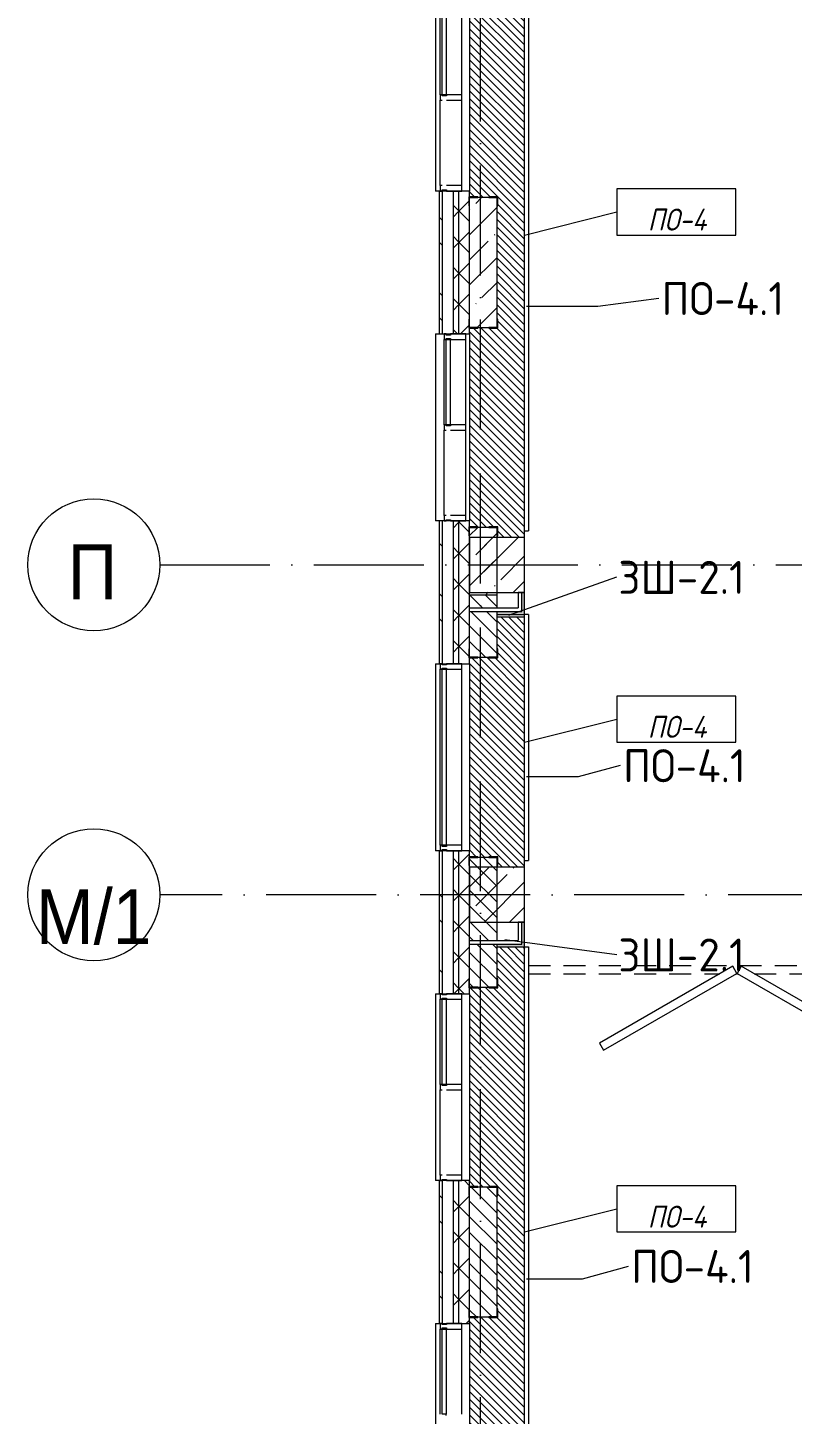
# Model space of a CAD drawing. Header units: millimetres. Extents: x -6467 to 106027, y -7090 to 195095.
# Drawn here: x -6467 to 483, y 18756 to 31366 of the extents above; entities that cross this region are included whole.
import ezdxf

# ---------------------------------------------------------------- set-up
doc = ezdxf.new("R2010")
doc.units = ezdxf.units.MM
doc.linetypes.add('200_ШТРИХ__ш1_п0_6_', pattern=[320, 200, -120])
doc.linetypes.add('50_200_ШТРИХ_1Т_ш5_п1_п1_', pattern=[1400, 1000, -200, 0, -200])
for name, color, linetype, lineweight in [('A-DOOR-2', 7, 'Continuous', 5), ('A-DOOR-3', 7, '200_ШТРИХ__ш1_п0_6_', 5), ('A-DOOR-FRAM', 7, 'Continuous', 9), ('A-FLOR', 7, 'Continuous', 9), ('A-FLOR-IDEN', 7, 'Continuous', 9), ('A-GLAZ', 7, 'Continuous', 5), ('A-GLAZ-CWMG', 7, 'Continuous', 9), ('A-GLAZ-CWMG-1', 7, 'Continuous', 20), ('A-WALL', 7, 'Continuous', 5), ('A-WALL-FNSH-1', 7, 'Continuous', 5), ('A-WALL-IDEN', 7, 'Continuous', 9), ('I-WALL', 7, 'Continuous', 5), ('S-COLS-1', 7, 'Continuous', 5)]:
    doc.layers.add(name, color=color, linetype=linetype, lineweight=lineweight)
for name, color, linetype, lineweight, true_color in [('A-FLOR-PATT-1', 7, 'Continuous', 5, 0xd61c12), ('A-GENM-1', 7, 'Continuous', 9, 0xaaaaaa), ('A-GENM-2', 7, 'Continuous', 20, 0xaaaaaa), ('A-WALL-1', 7, 'Continuous', 5, 0x77b143), ('A-WALL-3', 7, 'Continuous', 5, 0x787878), ('Оси-1', 7, 'Continuous', 20, 0xaaaaaa), ('Оси-2', 7, 'Continuous', 9, 0xaaaaaa), ('Оси-3', 7, '50_200_ШТРИХ_1Т_ш5_п1_п1_', 9, 0xaaaaaa)]:
    doc.layers.add(name, color=color, linetype=linetype, lineweight=lineweight, true_color=true_color)
doc.styles.add('Arial', font='arial.ttf', dxfattribs={"width": 0.9, "height": 500})
doc.styles.add('GOST Common', font='', dxfattribs={"height": 300})
doc.styles.add('GOST Common_I', font='', dxfattribs={"width": 0.9, "height": 200})
doc.styles.get('GOST Common').set_extended_font_data('GOST Common')
doc.styles.get('GOST Common_I').set_extended_font_data('GOST Common', italic=True)
pattern_1 = [(45, (0, 0), (-228.0985, 228.0985), []), (45, (228.1, 0), (-228.0985, 228.0985), [403.225, -80.645, 6.706, -73.939])]
pattern_2 = [(45, (0, 0), (-141.42136, 141.42136), []), (135, (0, 0), (-141.42136, -141.42136), [])]

# ---------------------------------------------------------------- blocks, each defined once
blk = doc.blocks.new('Прямоугольный импост - Импост структурный с накладкой - 180мм-22437098-АИ_План этажа Радиаторы_2')
at = {"layer": 'A-GLAZ-CWMG-1'}
for p, q in [((-50, 0), (-50, 17)), ((-50, 17), (0, 17)), ((-40, 0), (-50, 0)), ((-40, -40), (-40, 0)), ((0, 0), (-10, 0)), ((-10, 0), (-10, -40)), ((0, 17), (0, 0)), ((-50, -180), (-50, -40)), ((-50, -40), (-40, -40)), ((-10, -40), (0, -40)), ((0, -40), (0, -180)), ((0, -180), (-50, -180))]:
    blk.add_line(p, q, dxfattribs=at)
blk = doc.blocks.new('Прямоугольный импост - Импост структурный с накладкой - 180мм-22437099-АИ_План этажа Радиаторы_2')
at = {"layer": 'A-GLAZ-CWMG-1'}
for p, q in [((0, 17), (-50, 17)), ((-50, 17), (-50, 0)), ((-50, 0), (-40, 0)), ((-40, 0), (-40, -40)), ((-10, -40), (-10, 0)), ((-10, 0), (0, 0)), ((0, 0), (0, 17)), ((-40, -40), (-50, -40)), ((-50, -40), (-50, -180)), ((0, -40), (-10, -40)), ((0, -180), (0, -40)), ((-50, -180), (0, -180))]:
    blk.add_line(p, q, dxfattribs=at)
blk = doc.blocks.new('Прямоугольный импост - Импост структурный с накладкой - 180мм-V235-АИ_План этажа Радиаторы_2')
at = {"layer": 'A-GLAZ-CWMG'}
for p, q in [((-2717, 56231), (-2717, 57831)), ((-2700, 57831), (-2660, 57831)), ((-2700, 56231), (-2700, 57831)), ((-2660, 56231), (-2660, 57831)), ((-2520, 56231), (-2520, 57831)), ((-2660, 56231), (-2700, 56231))]:
    blk.add_line(p, q, dxfattribs=at)
blk = doc.blocks.new('Прямоугольный импост - Импост структурный с накладкой - 180мм-22437111-АИ_План этажа Радиаторы_2')
at = {"layer": 'A-GLAZ-CWMG-1'}
for p, q in [((-50, 0), (-50, 17)), ((-50, 17), (0, 17)), ((0, 0), (-10, 0)), ((-10, 0), (-10, -40)), ((0, 17), (0, 0)), ((-50, -180), (-50, -40)), ((-10, -40), (0, -40)), ((0, -40), (0, -180)), ((0, -180), (-50, -180))]:
    blk.add_line(p, q, dxfattribs=at)
blk = doc.blocks.new('Прямоугольный импост - Импост структурный с накладкой - 180мм-22071093-АИ_План этажа Радиаторы_2')
at = {"layer": 'A-GLAZ-CWMG'}
for p, q in [((23480, 63231), (23480, 64006)), ((23497, 64006), (23537, 64006)), ((23497, 63231), (23497, 64006)), ((23537, 63231), (23537, 64006)), ((23677, 63231), (23677, 64006)), ((23537, 63231), (23497, 63231))]:
    blk.add_line(p, q, dxfattribs=at)
blk = doc.blocks.new('Прямоугольный импост - Импост структурный с накладкой - 180мм-V232-АИ_План этажа Радиаторы_2')
at = {"layer": 'A-GLAZ-CWMG'}
for p, q in [((6637, 55111), (5862, 55111)), ((6637, 54914), (5862, 54914))]:
    blk.add_line(p, q, dxfattribs=at)
blk = doc.blocks.new('Прямоугольный импост - Импост структурный с накладкой - 180мм-V237-АИ_План этажа Радиаторы_2')
at = {"layer": 'A-GLAZ-CWMG-1'}
for p, q in [((-25, 0), (-25, 17)), ((-25, 17), (25, 17)), ((-15, 0), (-25, 0)), ((-15, -40), (-15, 0)), ((25, 17), (25, 0)), ((-25, -180), (-25, -40)), ((-25, -40), (-15, -40)), ((25, -40), (25, -180)), ((25, -180), (-25, -180))]:
    blk.add_line(p, q, dxfattribs=at)
blk = doc.blocks.new('Прямоугольный импост - Импост структурный с накладкой - 180мм-22437157-АИ_План этажа Радиаторы_2')
at = {"layer": 'A-GLAZ-CWMG-1'}
for p, q in [((0, 17), (-50, 17)), ((-50, 17), (-50, 0)), ((-50, 0), (-40, 0)), ((-40, 0), (-40, -40)), ((-10, -40), (-10, 0)), ((-10, 0), (0, 0)), ((0, 0), (0, 17)), ((-40, -40), (-50, -40)), ((-50, -40), (-50, -180)), ((0, -40), (-10, -40)), ((0, -180), (0, -40)), ((-50, -180), (0, -180))]:
    blk.add_line(p, q, dxfattribs=at)
blk = doc.blocks.new('Фахверк _газобетон торцы_257 - Фахверк _газобетон торцы_-25571880-АИ_План этажа Радиаторы_2')
at = {"layer": 'A-GENM-2'}
for p, q in [((89406, 11135), (89325, 11135)), ((89325, 11135), (89325, 11129)), ((89325, 11129), (89400, 11129)), ((89400, 11129), (89400, 11054)), ((89406, 11054), (89406, 11135)), ((89400, 11054), (89406, 11054)), ((89400, 10879), (89325, 10879)), ((89325, 10879), (89325, 10873)), ((89325, 10873), (89406, 10873)), ((89400, 10954), (89400, 10879)), ((89406, 10954), (89400, 10954)), ((89406, 10873), (89406, 10954))]:
    blk.add_line(p, q, dxfattribs=at)
blk = doc.blocks.new('Фахверк _газобетон торцы_258 - Фахверк _газобетон торцы_-25571900-АИ_План этажа Радиаторы_2')
at = {"layer": 'A-GENM-2'}
for p, q in [((89406, 11135), (89325, 11135)), ((89325, 11135), (89325, 11129)), ((89325, 11129), (89400, 11129)), ((89400, 11129), (89400, 11054)), ((89406, 11054), (89406, 11135)), ((89400, 11054), (89406, 11054)), ((89400, 10879), (89325, 10879)), ((89325, 10879), (89325, 10873)), ((89325, 10873), (89406, 10873)), ((89400, 10954), (89400, 10879)), ((89406, 10954), (89400, 10954)), ((89406, 10873), (89406, 10954))]:
    blk.add_line(p, q, dxfattribs=at)
blk = doc.blocks.new('Фахверк _газобетон торцы_259 - Фахверк _газобетон торцы_-25571920-АИ_План этажа Радиаторы_2')
at = {"layer": 'A-GENM-2'}
for p, q in [((89406, 11135), (89325, 11135)), ((89325, 11135), (89325, 11129)), ((89325, 11129), (89400, 11129)), ((89400, 11129), (89400, 11054)), ((89406, 11054), (89406, 11135)), ((89400, 11054), (89406, 11054)), ((89400, 10879), (89325, 10879)), ((89325, 10879), (89325, 10873)), ((89325, 10873), (89406, 10873)), ((89400, 10954), (89400, 10879)), ((89406, 10954), (89400, 10954)), ((89406, 10873), (89406, 10954))]:
    blk.add_line(p, q, dxfattribs=at)
blk = doc.blocks.new('Фахверк _газобетон торцы_260 - Фахверк _газобетон торцы_-25571940-АИ_План этажа Радиаторы_2')
at = {"layer": 'A-GENM-2'}
for p, q in [((89406, 11135), (89325, 11135)), ((89325, 11135), (89325, 11129)), ((89325, 11129), (89400, 11129)), ((89400, 11129), (89400, 11054)), ((89406, 11054), (89406, 11135)), ((89400, 11054), (89406, 11054)), ((89400, 10879), (89325, 10879)), ((89325, 10879), (89325, 10873)), ((89325, 10873), (89406, 10873)), ((89400, 10954), (89400, 10879)), ((89406, 10954), (89400, 10954)), ((89406, 10873), (89406, 10954))]:
    blk.add_line(p, q, dxfattribs=at)
blk = doc.blocks.new('Фахверк _газобетон торцы_262 - Фахверк _газобетон торцы_-25571980-АИ_План этажа Радиаторы_2')
at = {"layer": 'A-GENM-2'}
for p, q in [((89406, 11135), (89325, 11135)), ((89325, 11135), (89325, 11129)), ((89325, 11129), (89400, 11129)), ((89400, 11129), (89400, 11054)), ((89406, 11054), (89406, 11135)), ((89400, 11054), (89406, 11054)), ((89400, 10879), (89325, 10879)), ((89325, 10879), (89325, 10873)), ((89325, 10873), (89406, 10873)), ((89400, 10954), (89400, 10879)), ((89406, 10954), (89400, 10954)), ((89406, 10873), (89406, 10954))]:
    blk.add_line(p, q, dxfattribs=at)
blk = doc.blocks.new('Фахверк _газобетон торцы_407 - Фахверк _газобетон торцы_-25576232-АИ_План этажа Радиаторы_2')
at = {"layer": 'A-GENM-2'}
for p, q in [((89406, 11135), (89325, 11135)), ((89325, 11135), (89325, 11129)), ((89325, 11129), (89400, 11129)), ((89400, 11129), (89400, 11054)), ((89406, 11054), (89406, 11135)), ((89400, 11054), (89406, 11054)), ((89400, 10879), (89325, 10879)), ((89325, 10879), (89325, 10873)), ((89325, 10873), (89406, 10873)), ((89400, 10954), (89400, 10879)), ((89406, 10954), (89400, 10954)), ((89406, 10873), (89406, 10954))]:
    blk.add_line(p, q, dxfattribs=at)
blk = doc.blocks.new('Фахверк _газобетон торцы_409 - Фахверк _газобетон торцы_-25576278-АИ_План этажа Радиаторы_2')
at = {"layer": 'A-GENM-2'}
for p, q in [((89406, 11135), (89325, 11135)), ((89325, 11135), (89325, 11129)), ((89325, 11129), (89400, 11129)), ((89400, 11129), (89400, 11054)), ((89406, 11054), (89406, 11135)), ((89400, 11054), (89406, 11054)), ((89400, 10879), (89325, 10879)), ((89325, 10879), (89325, 10873)), ((89325, 10873), (89406, 10873)), ((89400, 10954), (89400, 10879)), ((89406, 10954), (89400, 10954)), ((89406, 10873), (89406, 10954))]:
    blk.add_line(p, q, dxfattribs=at)
blk = doc.blocks.new('Фахверк _газобетон торцы_410 - Фахверк _газобетон торцы_-25576298-АИ_План этажа Радиаторы_2')
at = {"layer": 'A-GENM-2'}
for p, q in [((89406, 11135), (89325, 11135)), ((89325, 11135), (89325, 11129)), ((89325, 11129), (89400, 11129)), ((89400, 11129), (89400, 11054)), ((89406, 11054), (89406, 11135)), ((89400, 11054), (89406, 11054)), ((89400, 10879), (89325, 10879)), ((89325, 10879), (89325, 10873)), ((89325, 10873), (89406, 10873)), ((89400, 10954), (89400, 10879)), ((89406, 10954), (89400, 10954)), ((89406, 10873), (89406, 10954))]:
    blk.add_line(p, q, dxfattribs=at)
blk = doc.blocks.new('Отлив_СКБ - Отлив витража-V395-АИ_План этажа Радиаторы_2')
at = {"layer": 'A-GLAZ'}
for p, q in [((0, 67), (0, 100)), ((1700, 100), (0, 100)), ((0, 2), (10, 2)), ((865, 2), (875, 2)), ((1650, 2), (1660, 2)), ((1690, 2), (1700, 2)), ((1700, 100), (1700, 67))]:
    blk.add_line(p, q, dxfattribs=at)
blk = doc.blocks.new('Отлив_СКБ - Отлив витража-V401-АИ_План этажа Радиаторы_2')
at = {"layer": 'A-GLAZ'}
for p, q in [((0, 67), (0, 100)), ((1700, 100), (0, 100)), ((0, 2), (10, 2)), ((865, 2), (875, 2)), ((1650, 2), (1660, 2)), ((1690, 2), (1700, 2)), ((1700, 100), (1700, 67)), ((10, 0), (0, 0)), ((875, 0), (865, 0)), ((1660, 0), (1650, 0)), ((1700, 0), (1690, 0))]:
    blk.add_line(p, q, dxfattribs=at)
blk = doc.blocks.new('Отлив_СКБ - Отлив витража-V396-АИ_План этажа Радиаторы_2')
at = {"layer": 'A-GLAZ'}
for p, q in [((0, 67), (0, 100)), ((1700, 100), (0, 100)), ((0, 2), (10, 2)), ((40, 2), (50, 2)), ((1650, 2), (1660, 2)), ((1690, 2), (1700, 2)), ((1700, 100), (1700, 67))]:
    blk.add_line(p, q, dxfattribs=at)
blk = doc.blocks.new('DOR__перегородка__Прямоугольная - Вн_ДПГ_6900х3600h-V429-АИ_План этажа Радиаторы_2')
at = {"layer": 'A-DOOR-3'}
for p, q in [((5, 0), (6900, 0)), ((5, -75), (1744, -75)), ((1894, -75), (1907, -75)), ((2057, -75), (4244, -75)), ((4394, -75), (4405, -75)), ((4555, -75), (6743, -75)), ((6525, -201), (6525, -75)), ((6600, -158), (6600, -75)), ((6675, -114), (6675, -75)), ((6825, -1474), (6825, -114)), ((6893, -75), (6900, -75)), ((6600, -1474), (6600, -244)), ((6675, -1474), (6675, -201)), ((6750, -1474), (6750, -158)), ((6900, -1412), (6900, -182)), ((6525, -1474), (6525, -288)), ((6525, -1474), (6900, -1474))]:
    blk.add_line(p, q, dxfattribs=at)
at = {"layer": 'A-DOOR-FRAM'}
for p, q in [((1863, -7), (650, -707)), ((688, -772), (1900, -72)), ((1900, -72), (1863, -7)), ((1938, -7), (1901, -72)), ((1901, -72), (3113, -772)), ((3151, -707), (1938, -7)), ((4362, -7), (3150, -707)), ((3187, -772), (4400, -72)), ((4400, -72), (4362, -7)), ((4437, -7), (4399, -72)), ((4399, -72), (5612, -772)), ((5649, -707), (4437, -7)), ((6861, -7), (5649, -707)), ((5687, -772), (6899, -72)), ((6899, -72), (6861, -7)), ((650, -707), (688, -772)), ((3113, -772), (3151, -707)), ((3150, -707), (3187, -772)), ((5612, -772), (5649, -707)), ((5649, -707), (5687, -772))]:
    blk.add_line(p, q, dxfattribs=at)
blk = doc.blocks.new('Ось сетки - Круг_Ø6_00__ISO-2_5_0_9K_-17386508-АИ_План этажа Радиаторы_2')
at = {"layer": 'Оси-1'}
blk.add_circle((0, 0), 3, dxfattribs=at)
blk = doc.blocks.new('AAR_СКБ_Марка_Перекрытия_1 мм - Марка пола-27961726-АИ_План этажа Радиаторы_2')
at = {"layer": 'A-FLOR-IDEN'}
for p, q in [((2.723, 2.101), (-2.69, 2.101)), ((-2.69, 2.101), (-2.69, 0)), ((2.723, 0), (2.723, 2.101)), ((-2.69, 0), (2.723, 0))]:
    blk.add_line(p, q, dxfattribs=at)

msp = doc.modelspace()

# ---------------------------------------------------------------- hatches: boundary and pattern name
at = {"layer": 'A-FLOR-PATT-1'}
h = msp.add_hatch(dxfattribs=at)
h.set_pattern_fill('FP_262', color=256, style=0, pattern_type=2)
h.set_pattern_definition([(315, (-2200, 29481.04), (35.3553, 35.3553), [])])
h.paths.add_polyline_path([(-2194, 26731), (-1950, 26731), (-1950, 32231), (-2200, 32231), (-2200, 31716), (-2194, 31716), (-2194, 31635), (-2275, 31635), (-2275, 31641), (-2375, 31641), (-2375, 31635), (-2450, 31635), (-2449, 29827), (-2375, 29827), (-2375, 29821), (-2275, 29821), (-2275, 29827), (-2194, 29827), (-2194, 29746), (-2200, 29746), (-2200, 28716), (-2194, 28716), (-2194, 28635), (-2275, 28635), (-2275, 28641), (-2375, 28641), (-2375, 28635), (-2450, 28635), (-2450, 26827), (-2375, 26827), (-2375, 26821), (-2275, 26821), (-2275, 26827), (-2194, 26827), (-2194, 26746), (-2200, 26746), (-2200, 26731)])
h = msp.add_hatch(dxfattribs=at)
h.set_pattern_fill('FP_263', color=256, style=0, pattern_type=2)
h.set_pattern_definition([(315, (-2200, 24981.04), (35.3553, 35.3553), [])])
h.paths.add_polyline_path([(-2200, 23731), (-1950, 23731), (-1950, 26005), (-2200, 26005), (-2200, 25716), (-2194, 25716), (-2194, 25635), (-2275, 25635), (-2275, 25641), (-2375, 25641), (-2375, 25635), (-2450, 25635), (-2449, 23827), (-2375, 23827), (-2375, 23821), (-2275, 23821), (-2275, 23827), (-2194, 23827), (-2194, 23746), (-2200, 23746)])
h = msp.add_hatch(dxfattribs=at)
h.set_pattern_fill('FP_264', color=256, style=0, pattern_type=2)
h.set_pattern_definition([(315, (-2200, 20481.04), (35.3553, 35.3553), [])])
h.paths.add_polyline_path([(-2275, 17821), (-2275, 17827), (-2200, 17827), (-2200, 17897), (-1950, 17897), (-1950, 23006), (-2200, 23006), (-2200, 22716), (-2194, 22716), (-2194, 22635), (-2275, 22635), (-2275, 22641), (-2375, 22641), (-2375, 22635), (-2450, 22635), (-2449, 20827), (-2375, 20827), (-2375, 20821), (-2275, 20821), (-2275, 20827), (-2194, 20827), (-2194, 20746), (-2200, 20746), (-2200, 19716), (-2194, 19716), (-2194, 19635), (-2275, 19635), (-2275, 19641), (-2375, 19641), (-2375, 19635), (-2450, 19635), (-2450, 17827), (-2375, 17827), (-2375, 17821)])
at = {"layer": 'A-WALL'}
h = msp.add_hatch(dxfattribs=at)
h.set_pattern_fill('FP_125', color=256, style=0, pattern_type=2)
h.set_pattern_definition(pattern_2)
h.paths.add_polyline_path([(-2600, -2019), (-2550, -2019), (-2550, 7081), (-2600, 7081), (-2600, -1919)])
h.paths.add_polyline_path([(-2600, 8781), (-2550, 8781), (-2550, 11881), (-2600, 11881), (-2600, 8839)])
h.paths.add_polyline_path([(-2570, 13581), (-2550, 13581), (-2550, 15031), (-2600, 15031), (-2600, 13581)])
h.paths.add_polyline_path([(-2570, 16731), (-2550, 16731), (-2550, 17881), (-2600, 17881), (-2600, 16731)])
h.paths.add_polyline_path([(-2570, 19581), (-2550, 19581), (-2550, 20881), (-2600, 20881), (-2600, 19581)])
h.paths.add_polyline_path([(-2570, 22581), (-2550, 22581), (-2550, 23881), (-2600, 23881), (-2600, 22581)])
h.paths.add_polyline_path([(-2570, 25581), (-2550, 25581), (-2550, 26881), (-2600, 26881), (-2600, 25581)])
h.paths.add_polyline_path([(-2550, 28581), (-2550, 29881), (-2600, 29881), (-2600, 28581)])
h.paths.add_polyline_path([(-2600, 31581), (-2550, 31581), (-2550, 32881), (-2600, 32881), (-2600, 32069)])
h.paths.add_polyline_path([(-2570, 34581), (-2550, 34581), (-2550, 35741), (-2600, 35741), (-2600, 34581)])
h.paths.add_polyline_path([(-2600, 37581), (-2550, 37581), (-2550, 38981), (-2600, 38981), (-2600, 37700)])
h.paths.add_polyline_path([(-2570, 40681), (-2550, 40681), (-2550, 41881), (-2600, 41881), (-2600, 40681)])
h.paths.add_polyline_path([(-2570, 43581), (-2550, 43581), (-2550, 44881), (-2600, 44881), (-2600, 43581)])
h.paths.add_polyline_path([(-2600, 46581), (-2550, 46581), (-2550, 47881), (-2600, 47881), (-2600, 46851)])
h = msp.add_hatch(dxfattribs=at)
h.set_pattern_fill('FP_125', color=256, style=0, pattern_type=2)
h.set_pattern_definition(pattern_2)
h.paths.add_polyline_path([(-2450, -1919), (-2450, 7081), (-2550, 7081), (-2550, -1919)])
h.paths.add_polyline_path([(-2550, 8781), (-2450, 8781), (-2450, 11881), (-2550, 11881), (-2550, 8839)])
h.paths.add_polyline_path([(-2450, 13581), (-2450, 15031), (-2550, 15031), (-2550, 13581)])
h.paths.add_polyline_path([(-2450, 16731), (-2450, 17881), (-2550, 17881), (-2550, 16731)])
h.paths.add_polyline_path([(-2550, 19581), (-2450, 19581), (-2450, 20881), (-2550, 20881), (-2550, 20102)])
h.paths.add_polyline_path([(-2550, 22581), (-2450, 22581), (-2450, 23881), (-2550, 23881), (-2550, 22918)])
h.paths.add_polyline_path([(-2550, 25581), (-2450, 25581), (-2450, 26881), (-2550, 26881), (-2550, 25733)])
h.paths.add_polyline_path([(-2450, 28581), (-2450, 29881), (-2550, 29881), (-2550, 28581)])
h.paths.add_polyline_path([(-2450, 31581), (-2450, 32881), (-2550, 32881), (-2550, 31581)])
h.paths.add_polyline_path([(-2450, 34581), (-2450, 35741), (-2550, 35741), (-2550, 34581)])
h.paths.add_polyline_path([(-2450, 37581), (-2450, 38981), (-2550, 38981), (-2550, 37581)])
h.paths.add_polyline_path([(-2550, 40681), (-2450, 40681), (-2450, 41881), (-2550, 41881), (-2550, 41220)])
h.paths.add_polyline_path([(-2450, 43581), (-2450, 44881), (-2550, 44881), (-2550, 43581)])
h.paths.add_polyline_path([(-2550, 46581), (-2450, 46581), (-2450, 47831), (-2550, 47831), (-2550, 46851)])
h = msp.add_hatch(dxfattribs=at)
h.set_pattern_fill('FP_1', color=256, style=0, pattern_type=2)
h.set_pattern_definition(pattern_1)
h.paths.add_polyline_path([(-2450, 26206), (-2200, 26206), (-2200, 26821), (-2450, 26821), (-2450, 26437)])
h.paths.add_polyline_path([(-2200, 28641), (-2200, 29821), (-2450, 29821), (-2450, 28641)])
h.paths.add_polyline_path([(-2450, 31641), (-2200, 31641), (-2200, 32206), (-2450, 32206), (-2450, 32069)])
at = {"layer": 'A-WALL-1'}
for points in [[(-1950, 26031), (-1950, 26231), (-1975, 26231), (-1975, 26031)], [(-1975, 26031), (-1975, 26056), (-2200, 26056), (-2200, 26031), (-2010, 26031)], [(-1950, 23006), (-1950, 23231), (-1975, 23231), (-1975, 23006)], [(-2200, 23006), (-1975, 23006), (-1975, 23031), (-2200, 23031)]]:
    msp.add_hatch(color=256, dxfattribs=at).paths.add_polyline_path(points)
at = {"layer": 'A-WALL-3'}
h = msp.add_hatch(dxfattribs=at)
h.set_pattern_fill('FP_124', color=256, style=0, pattern_type=2)
h.set_pattern_definition([(135, (0, 0), (-342.148, -342.148), []), (135, (228.1, 0), (-342.148, -342.148), [])])
h.paths.add_polyline_path([(-2700, -2169), (-2700, 7081), (-2727, 7081), (-2727, -2169)])
h.paths.add_polyline_path([(-2700, 8781), (-2700, 11881), (-2727, 11881), (-2727, 8781)])
h.paths.add_polyline_path([(-2727, 13581), (-2700, 13581), (-2700, 15031), (-2727, 15031), (-2727, 13767)])
h.paths.add_polyline_path([(-2727, 16731), (-2700, 16731), (-2700, 17881), (-2727, 17881), (-2727, 17286)])
h.paths.add_polyline_path([(-2700, 19581), (-2700, 20881), (-2727, 20881), (-2727, 19581)])
h.paths.add_polyline_path([(-2700, 22581), (-2700, 23881), (-2727, 23881), (-2727, 22581)])
h.paths.add_polyline_path([(-2727, 25581), (-2700, 25581), (-2700, 26881), (-2727, 26881), (-2727, 25733)])
h.paths.add_polyline_path([(-2727, 28581), (-2700, 28581), (-2700, 29881), (-2727, 29881), (-2727, 29253)])
h.paths.add_polyline_path([(-2700, 31581), (-2700, 32881), (-2727, 32881), (-2727, 31581)])
h.paths.add_polyline_path([(-2700, 34581), (-2700, 35741), (-2727, 35741), (-2727, 34581)])
h.paths.add_polyline_path([(-2727, 37581), (-2700, 37581), (-2700, 38981), (-2727, 38981), (-2727, 37700)])
h.paths.add_polyline_path([(-2727, 40681), (-2700, 40681), (-2700, 41881), (-2727, 41881), (-2727, 41220)])
h.paths.add_polyline_path([(-2727, 43581), (-2700, 43581), (-2700, 44881), (-2727, 44881), (-2727, 44036)])
h.paths.add_polyline_path([(-2700, 46581), (-2700, 48008), (-2727, 48008), (-2727, 46581)])
at = {"layer": 'I-WALL'}
h = msp.add_hatch(dxfattribs=at)
h.set_pattern_fill('FP_2', color=256, style=0, pattern_type=2)
h.set_pattern_definition([(135, (0, 0), (-70.71068, -70.71068), [])])
h.paths.add_polyline_path([(-2200, 5821), (-2200, 5831), (-2450, 5831), (-2450, 5821)])
h.paths.add_polyline_path([(-2450, 6331), (-2200, 6331), (-2200, 6441), (-2450, 6441)])
h.paths.add_polyline_path([(-2450, 6476), (-2200, 6476), (-2200, 7021), (-2450, 7021), (-2450, 6727)])
h.paths.add_polyline_path([(-2450, 8841), (-2200, 8841), (-2200, 10181), (-2450, 10181), (-2450, 9543)])
h.paths.add_polyline_path([(-2450, 10216), (-2200, 10216), (-2200, 11821), (-2450, 11821), (-2450, 10951)])
h.paths.add_polyline_path([(-2200, 13641), (-2200, 14971), (-2450, 14971), (-2450, 13641)])
h.paths.add_polyline_path([(-2450, 16791), (-2200, 16791), (-2200, 17821), (-2450, 17821), (-2450, 17286)])
h.paths.add_polyline_path([(-2450, 19641), (-2200, 19641), (-2200, 20821), (-2450, 20821), (-2450, 20102)])
h.paths.add_polyline_path([(-2200, 22641), (-2200, 23031), (-2450, 23031), (-2450, 22641)])
h.paths.add_polyline_path([(-2200, 23066), (-2200, 23821), (-2450, 23821), (-2450, 23066)])
h.paths.add_polyline_path([(-2450, 25641), (-2200, 25641), (-2200, 26056), (-2450, 26056), (-2450, 25733)])
h.paths.add_polyline_path([(-2450, 26091), (-2200, 26091), (-2200, 26206), (-2450, 26206)])
h.paths.add_polyline_path([(-2450, 32206), (-2200, 32206), (-2200, 32231), (-2450, 32231)])
h.paths.add_polyline_path([(-2200, 32731), (-2200, 32821), (-2450, 32821), (-2450, 32731), (-2413, 32731)])
h.paths.add_polyline_path([(-2450, 34641), (-2200, 34641), (-2200, 35231), (-2450, 35231), (-2450, 34885)])
h.paths.add_polyline_path([(-2200, 35731), (-2200, 35821), (-2450, 35821), (-2450, 35731), (-2219, 35731)])
h.paths.add_polyline_path([(-2450, 37641), (-2200, 37641), (-2200, 38231), (-2450, 38231), (-2450, 37700)])
h.paths.add_polyline_path([(-2450, 38731), (-2200, 38731), (-2200, 38861), (-2450, 38861)])
h.paths.add_polyline_path([(-2450, 38896), (-2200, 38896), (-2200, 38921), (-2450, 38921)])
h.paths.add_polyline_path([(-2200, 40741), (-2200, 41821), (-2450, 41821), (-2450, 40741)])
h.paths.add_polyline_path([(-2200, 43641), (-2200, 44346), (-2450, 44346), (-2450, 43641)])
h.paths.add_polyline_path([(-2450, 44381), (-2200, 44381), (-2200, 44821), (-2450, 44821), (-2450, 44740)])
h.paths.add_polyline_path([(-2200, 46641), (-2200, 47231), (-2450, 47231), (-2450, 46641)])
at = {"layer": 'S-COLS-1'}
h = msp.add_hatch(dxfattribs=at)
h.set_pattern_fill('FP_1', color=256, style=0, pattern_type=2)
h.set_pattern_definition(pattern_1)
h.paths.add_polyline_path([(-2450, 26231), (-1950, 26231), (-1950, 26731), (-2450, 26731), (-2450, 26437)])
h = msp.add_hatch(dxfattribs=at)
h.set_pattern_fill('FP_1', color=256, style=0, pattern_type=2)
h.set_pattern_definition(pattern_1)
h.paths.add_polyline_path([(-2450, 23231), (-1950, 23231), (-1950, 23731), (-2450, 23731), (-2450, 23622)])

# ---------------------------------------------------------------- linework, layer by layer
at = {"layer": 'A-FLOR'}
for p, q in [((-1950, 26731), (-1950, 32231)), ((-2450, 31581), (-2450, 29881)), ((-2450, 28581), (-2450, 26881)), ((-1950, 26005), (-2200, 26005)), ((-1950, 23731), (-1950, 26005)), ((-2450, 25581), (-2450, 23881)), ((-1950, 17897), (-1950, 23006)), ((-2450, 22581), (-2450, 20881)), ((-2450, 19581), (-2450, 17881))]:
    msp.add_line(p, q, dxfattribs=at)
at = {"layer": 'A-FLOR-IDEN'}
for p, q in [((-1950, 29481), (-1112, 29691)), ((-1950, 24868), (-1112, 25078)), ((-1950, 20414), (-1112, 20624))]:
    msp.add_line(p, q, dxfattribs=at)
at = {"layer": 'A-WALL'}
for p, q in [((-1915, 32171), (-1915, 26791)), ((-2700, 29881), (-2700, 28581)), ((-2600, 29881), (-2600, 28581)), ((-2550, 29881), (-2550, 28581)), ((-2200, 29821), (-2450, 29821)), ((-2200, 28641), (-2200, 29821)), ((-2450, 28641), (-2200, 28641)), ((-2700, 26881), (-2700, 25581)), ((-2600, 26881), (-2600, 25581)), ((-2550, 26881), (-2550, 25581)), ((-2200, 26821), (-2450, 26821)), ((-2200, 26091), (-2200, 26821)), ((-1950, 26791), (-1915, 26791)), ((-2010, 26231), (-2010, 26091)), ((-1975, 26231), (-2010, 26231)), ((-1975, 26056), (-1975, 26231)), ((-2200, 26206), (-2450, 26206)), ((-2450, 26091), (-2010, 26091)), ((-2450, 26056), (-1975, 26056)), ((-2200, 25641), (-2200, 26056)), ((-1950, 26005), (-1950, 26031)), ((-1915, 26031), (-1950, 26031)), ((-1915, 26031), (-1915, 23791)), ((-2450, 25641), (-2200, 25641)), ((-2700, 23881), (-2700, 22581)), ((-2600, 23881), (-2600, 22581)), ((-2550, 23881), (-2550, 22581)), ((-2200, 23821), (-2450, 23821)), ((-2200, 23066), (-2200, 23821)), ((-1950, 23791), (-1915, 23791)), ((-2010, 23231), (-2010, 23066)), ((-1975, 23231), (-2010, 23231)), ((-1975, 23031), (-1975, 23231)), ((-2450, 23066), (-2010, 23066)), ((-2450, 23031), (-1975, 23031)), ((-2200, 22641), (-2200, 23031)), ((-1950, 23006), (-1915, 23006)), ((-1915, 23006), (-1915, 17897)), ((-2450, 22641), (-2200, 22641)), ((-2700, 20881), (-2700, 19581)), ((-2600, 20881), (-2600, 19581)), ((-2550, 20881), (-2550, 19581)), ((-2200, 20821), (-2450, 20821)), ((-2200, 19641), (-2200, 20821)), ((-2450, 19641), (-2200, 19641))]:
    msp.add_line(p, q, dxfattribs=at)
at = {"layer": 'A-WALL-FNSH-1'}
for p, q in [((-2450, 29881), (-2727, 29881)), ((-2727, 29881), (-2727, 28581)), ((-2450, 28581), (-2450, 29881)), ((-2727, 28581), (-2450, 28581)), ((-2450, 26881), (-2727, 26881)), ((-2727, 26881), (-2727, 25581)), ((-2450, 25581), (-2450, 26881)), ((-1950, 26231), (-1975, 26231)), ((-1950, 26031), (-1950, 26231)), ((-2200, 26031), (-1950, 26031)), ((-2727, 25581), (-2450, 25581)), ((-2450, 23881), (-2727, 23881)), ((-2727, 23881), (-2727, 22581)), ((-2450, 22581), (-2450, 23881)), ((-1950, 23231), (-1975, 23231)), ((-1950, 23006), (-1950, 23231)), ((-2200, 23006), (-1950, 23006)), ((-2727, 22581), (-2450, 22581)), ((-2450, 20881), (-2727, 20881)), ((-2727, 20881), (-2727, 19581)), ((-2450, 19581), (-2450, 20881)), ((-2727, 19581), (-2450, 19581))]:
    msp.add_line(p, q, dxfattribs=at)
at = {"layer": 'A-WALL-IDEN'}
for p, q in [((-1285, 28834), (-730, 28906)), ((-1932, 28834), (-1285, 28834)), ((-2092, 26025), (-1112, 26371)), ((-1459, 24557), (-1079, 24658)), ((-1932, 24557), (-1459, 24557)), ((-2130, 23075), (-1112, 22936)), ((-1423, 19988), (-1006, 20104)), ((-1932, 19988), (-1423, 19988))]:
    msp.add_line(p, q, dxfattribs=at)
at = {"layer": 'S-COLS-1'}
for p, q in [((-1950, 26731), (-2450, 26731)), ((-2450, 26731), (-2450, 26231)), ((-1950, 26231), (-1950, 26731)), ((-2450, 26231), (-1950, 26231)), ((-1950, 23731), (-2450, 23731)), ((-2450, 23731), (-2450, 23231)), ((-1950, 23231), (-1950, 23731)), ((-2450, 23231), (-1950, 23231))]:
    msp.add_line(p, q, dxfattribs=at)
at = {"layer": 'Оси-3'}
for p, q in [((-2350, -5890), (-2350, 91281)), ((-5267, 26481), (25750, 26481)), ((7900, 23481), (-5267, 23481))]:
    msp.add_line(p, q, dxfattribs=at)

# ---------------------------------------------------------------- block references
at = {"layer": 'A-DOOR-2'}
msp.add_blockref('DOR__перегородка__Прямоугольная - Вн_ДПГ_6900х3600h-V429-АИ_План этажа Радиаторы_2', (-1920, 22838), dxfattribs=at)
at = {"layer": 'A-FLOR-IDEN', "xscale": 199.9999999999999, "yscale": 199.9999999999999, "zscale": 199.9999999999999}
for p in [(-574, 29481), (-574, 24868), (-574, 20414)]:
    msp.add_blockref('AAR_СКБ_Марка_Перекрытия_1 мм - Марка пола-27961726-АИ_План этажа Радиаторы_2', p, dxfattribs=at)
at = {"layer": 'A-GENM-1'}
for name, p, rotation in [('Фахверк _газобетон торцы_407 - Фахверк _газобетон торцы_-25576232-АИ_План этажа Радиаторы_2', (8679, -59579), 89.99999999999974), ('Фахверк _газобетон торцы_410 - Фахверк _газобетон торцы_-25576298-АИ_План этажа Радиаторы_2', (-13329, 118041), 270.0000000000001), ('Фахверк _газобетон торцы_409 - Фахверк _газобетон торцы_-25576278-АИ_План этажа Радиаторы_2', (8679, -62579), 89.99999999999974), ('Фахверк _газобетон торцы_258 - Фахверк _газобетон торцы_-25571900-АИ_План этажа Радиаторы_2', (-13329, 115041), 270.0000000000001), ('Фахверк _газобетон торцы_257 - Фахверк _газобетон торцы_-25571880-АИ_План этажа Радиаторы_2', (8679, -65579), 89.99999999999974), ('Фахверк _газобетон торцы_260 - Фахверк _газобетон торцы_-25571940-АИ_План этажа Радиаторы_2', (-13329, 112041), 270.0000000000001), ('Фахверк _газобетон торцы_259 - Фахверк _газобетон торцы_-25571920-АИ_План этажа Радиаторы_2', (8679, -68579), 89.99999999999974), ('Фахверк _газобетон торцы_262 - Фахверк _газобетон торцы_-25571980-АИ_План этажа Радиаторы_2', (-13329, 109041), 270.0000000000001)]:
    msp.add_blockref(name, p, dxfattribs=dict(at, rotation=rotation))
at = {"layer": 'A-GLAZ', "rotation": 89.99999999999937}
for name, p in [('Отлив_СКБ - Отлив витража-V395-АИ_План этажа Радиаторы_2', (-2660, 29881)), ('Отлив_СКБ - Отлив витража-V401-АИ_План этажа Радиаторы_2', (-2660, 26881)), ('Отлив_СКБ - Отлив витража-V396-АИ_План этажа Радиаторы_2', (-2660, 23881)), ('Отлив_СКБ - Отлив витража-V395-АИ_План этажа Радиаторы_2', (-2660, 20881)), ('Отлив_СКБ - Отлив витража-V395-АИ_План этажа Радиаторы_2', (-2660, 17881))]:
    msp.add_blockref(name, p, dxfattribs=at)
at = {"layer": 'A-GLAZ-CWMG'}
for name, p in [('Прямоугольный импост - Импост структурный с накладкой - 180мм-22071093-АИ_План этажа Радиаторы_2', (-26197, -32475)), ('Прямоугольный импост - Импост структурный с накладкой - 180мм-22071093-АИ_План этажа Радиаторы_2', (-26160, -35475)), ('Прямоугольный импост - Импост структурный с накладкой - 180мм-V235-АИ_План этажа Радиаторы_2', (0, -32300)), ('Прямоугольный импост - Импост структурный с накладкой - 180мм-22071093-АИ_План этажа Радиаторы_2', (-26197, -41475)), ('Прямоугольный импост - Импост структурный с накладкой - 180мм-22071093-АИ_План этажа Радиаторы_2', (-26197, -44475))]:
    msp.add_blockref(name, p, dxfattribs=at)
at = {"layer": 'A-GLAZ-CWMG', "extrusion": (0, 0, -1), "rotation": 270.0000000000022}
for name, p in [('Прямоугольный импост - Импост структурный с накладкой - 180мм-V237-АИ_План этажа Радиаторы_2', (2700, 30731)), ('Прямоугольный импост - Импост структурный с накладкой - 180мм-22437111-АИ_План этажа Радиаторы_2', (2700, 29881)), ('Прямоугольный импост - Импост структурный с накладкой - 180мм-V237-АИ_План этажа Радиаторы_2', (2663, 27731)), ('Прямоугольный импост - Импост структурный с накладкой - 180мм-22437111-АИ_План этажа Радиаторы_2', (2663, 26881)), ('Прямоугольный импост - Импост структурный с накладкой - 180мм-22437098-АИ_План этажа Радиаторы_2', (2700, 23881)), ('Прямоугольный импост - Импост структурный с накладкой - 180мм-V237-АИ_План этажа Радиаторы_2', (2700, 21731)), ('Прямоугольный импост - Импост структурный с накладкой - 180мм-22437111-АИ_План этажа Радиаторы_2', (2700, 20881))]:
    msp.add_blockref(name, p, dxfattribs=at)
at = {"layer": 'A-GLAZ-CWMG'}
for name, p, rotation in [('Прямоугольный импост - Импост структурный с накладкой - 180мм-V232-АИ_План этажа Радиаторы_2', (-57631, 36568), 269.9999999999995), ('Прямоугольный импост - Импост структурный с накладкой - 180мм-22437157-АИ_План этажа Радиаторы_2', (-2663, 28581), 89.99999999999775), ('Прямоугольный импост - Импост структурный с накладкой - 180мм-V232-АИ_План этажа Радиаторы_2', (-57594, 33568), 269.9999999999995), ('Прямоугольный импост - Импост структурный с накладкой - 180мм-22437099-АИ_План этажа Радиаторы_2', (-2700, 25581), 89.99999999999775), ('Прямоугольный импост - Импост структурный с накладкой - 180мм-22437157-АИ_План этажа Радиаторы_2', (-2700, 22581), 89.99999999999775), ('Прямоугольный импост - Импост структурный с накладкой - 180мм-V232-АИ_План этажа Радиаторы_2', (-57631, 27568), 269.9999999999995), ('Прямоугольный импост - Импост структурный с накладкой - 180мм-22437157-АИ_План этажа Радиаторы_2', (-2700, 19581), 89.99999999999775)]:
    msp.add_blockref(name, p, dxfattribs=dict(at, rotation=rotation))
at = {"layer": 'Оси-1', "xscale": 199.9999999999999, "yscale": 199.9999999999999, "zscale": 199.9999999999999}
for p, rotation in [((-5867, 26481), 269.9999999999996), ((-5867, 23481), 89.9999999999998)]:
    msp.add_blockref('Ось сетки - Круг_Ø6_00__ISO-2_5_0_9K_-17386508-АИ_План этажа Радиаторы_2', p, dxfattribs=dict(at, rotation=rotation))

# ---------------------------------------------------------------- texts
at = {"layer": 'A-FLOR-IDEN', "char_height": 200, "width": 572.4, "attachment_point": 5, "line_spacing_factor": 1.022766, "style": 'GOST Common_I'}
for insert in [(-564, 29621), (-564, 25008), (-564, 20553)]:
    msp.add_mtext('\\pxqc,t0.9,1.8,2.7,3.6,4.5,5.4,6.3,7.2,8.1,9,9.9,10.8,11.7,12.6,13.5,14.4,15.3,16.2,17.1,18,18.9,19.8,20.7,21.6,22.5,23.4,24.3,25.2,26.1,27,27.9,28.8;{ПО-4}', dxfattribs=dict(at, insert=insert))
at = {"layer": 'A-WALL-IDEN', "char_height": 300, "attachment_point": 2, "line_spacing_factor": 1.022766, "style": 'GOST Common'}
for s, insert, width in [('\\pxqc,t0.26667,0.53333,0.8,1.06667,1.33333,1.6,1.86667,2.13333,2.4,2.66667,2.93333,3.2,3.46667,3.73333,4,4.26667,4.53333,4.8,5.06667,5.33333,5.6,5.86667,6.13333,6.4,6.66667,6.93333,7.2,7.46667,7.73333,8,8.26667,8.53333;{ПО-4.1}', (-148, 29053), 1178), ('\\pxqc,t0.26667,0.53333,0.8,1.06667,1.33333,1.6,1.86667,2.13333,2.4,2.66667,2.93333,3.2,3.46667,3.73333,4,4.26667,4.53333,4.8,5.06667,5.33333,5.6,5.86667,6.13333,6.4,6.66667,6.93333,7.2,7.46667,7.73333,8,8.26667,8.53333;{ЗШ-2.1}', (-523, 26517), 1190), ('\\pxqc,t0.26667,0.53333,0.8,1.06667,1.33333,1.6,1.86667,2.13333,2.4,2.66667,2.93333,3.2,3.46667,3.73333,4,4.26667,4.53333,4.8,5.06667,5.33333,5.6,5.86667,6.13333,6.4,6.66667,6.93333,7.2,7.46667,7.73333,8,8.26667,8.53333;{ПО-4.1}', (-497, 24804), 1178), ('\\pxqc,t0.26667,0.53333,0.8,1.06667,1.33333,1.6,1.86667,2.13333,2.4,2.66667,2.93333,3.2,3.46667,3.73333,4,4.26667,4.53333,4.8,5.06667,5.33333,5.6,5.86667,6.13333,6.4,6.66667,6.93333,7.2,7.46667,7.73333,8,8.26667,8.53333;{ЗШ-2.1}', (-523, 23083), 1190), ('\\pxqc,t0.26667,0.53333,0.8,1.06667,1.33333,1.6,1.86667,2.13333,2.4,2.66667,2.93333,3.2,3.46667,3.73333,4,4.26667,4.53333,4.8,5.06667,5.33333,5.6,5.86667,6.13333,6.4,6.66667,6.93333,7.2,7.46667,7.73333,8,8.26667,8.53333;{ПО-4.1}', (-424, 20250), 1178)]:
    msp.add_mtext(s, dxfattribs=dict(at, insert=insert, width=width))
at = {"layer": 'Оси-2', "char_height": 500, "attachment_point": 5, "line_spacing_factor": 0.936439, "style": 'Arial'}
for s, insert, width in [('\\pxqc,t4.572,9.144,13.716,18.288,22.86,27.432,32.004,36.576,41.148,45.72,50.292,54.864,59.436,64.008,68.58,73.152,77.724,82.296,86.868,91.44,96.012,100.584,105.156,109.728,114.3,118.872,123.444,128.016,132.588,137.16,141.732,146.304;{П}', (-5879, 26419), 464.4), ('\\pxqc,t4.572,9.144,13.716,18.288,22.86,27.432,32.004,36.576,41.148,45.72,50.292,54.864,59.436,64.008,68.58,73.152,77.724,82.296,86.868,91.44,96.012,100.584,105.156,109.728,114.3,118.872,123.444,128.016,132.588,137.16,141.732,146.304;{М/1}', (-5868, 23278), 1047.6)]:
    msp.add_mtext(s, dxfattribs=dict(at, insert=insert, width=width))

doc.saveas('drawing.dxf')
